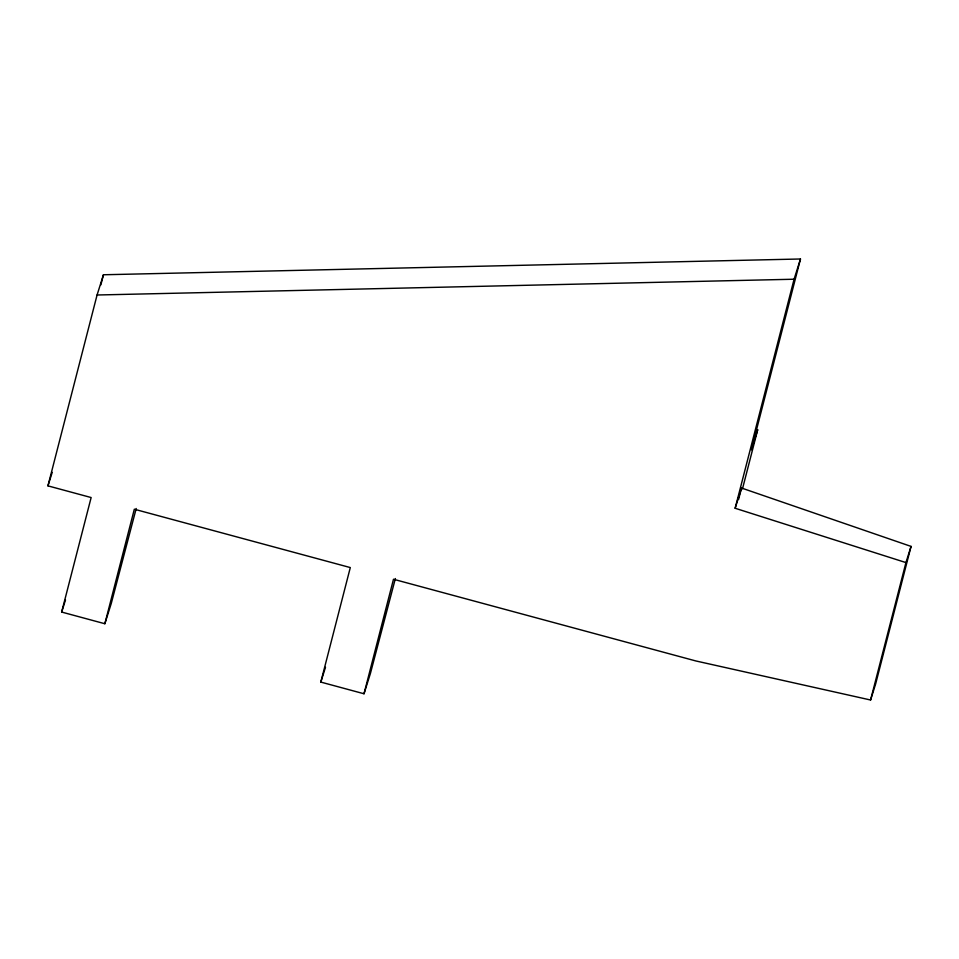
<?xml version="1.0" encoding="UTF-8"?>
<svg xmlns="http://www.w3.org/2000/svg" width="959" height="959" viewBox="0 0 959 959"><rect width="100%" height="100%" fill="white"/><g stroke="black" fill="none" stroke-linecap="round" stroke-linejoin="round"><path stroke-width="1.44" d="M136.214 508.498L111.244 603.499L104.855 623.734L61.664 612.058L91.141 497.541L47.95 485.865L97.075 295L103.452 274.765L800.477 258.99L751.341 449.855L757.73 429.62L742.47 488.898M100.851 284.895L103.452 274.765M104.855 623.734L134.332 509.217L350.299 567.572L320.821 682.089L364.012 693.765L370.39 673.53L395.372 578.541M364.012 693.765L393.49 579.248L695.838 660.955L870.58 700.01L875.675 683.815L911.05 546.402L741.523 488.023L735.145 508.258L905.943 562.585L870.58 700.01M735.145 508.258L794.088 279.225L800.477 258.99M738.55 499.555L741.523 488.023M47.95 485.865L52.206 472.379M61.664 612.058L65.5 599.914M320.821 682.089L325.497 667.248M905.943 562.585L911.05 546.402M97.075 295L794.088 279.225"/></g></svg>
